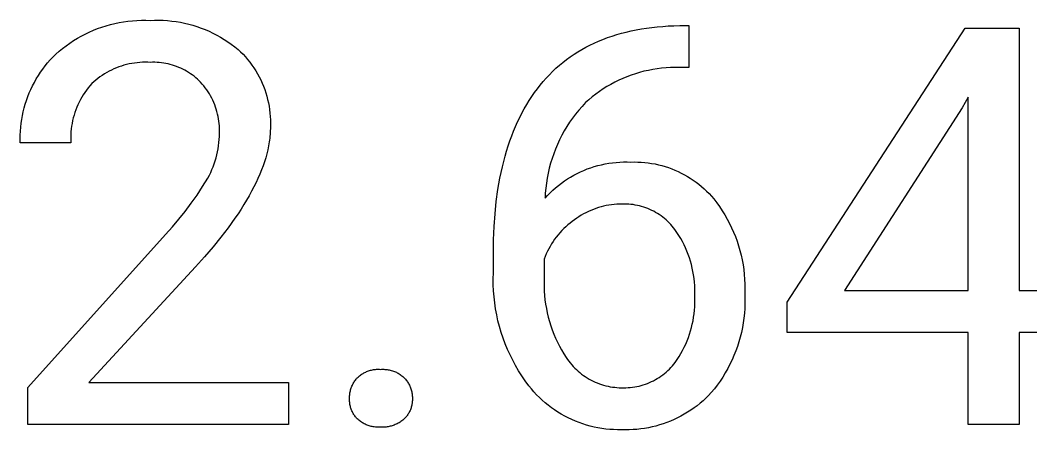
# Model space of a CAD drawing. Header units: millimetres. Extents: x 3269 to 7089, y 1744 to 4413.
# Drawn here: x 6239.8 to 6325, y 1911.6 to 1946.2 of the extents above; entities that cross this region are included whole.
import ezdxf

# ---------------------------------------------------------------- set-up
doc = ezdxf.new("R2010")
doc.units = ezdxf.units.MM
doc.header["$MEASUREMENT"] = 0
doc.layers.add('Domyślny', color=7, linetype='Continuous', true_color=0x000000)

msp = doc.modelspace()

# ---------------------------------------------------------------- linework, layer by layer
at = {"layer": 'Domyślny'}
for p, q in [((6246.288, 1945.446), (6246.644, 1945.574)), ((6246.644, 1945.574), (6247.004, 1945.689)), ((6247.004, 1945.689), (6247.368, 1945.792)), ((6247.368, 1945.792), (6247.735, 1945.882)), ((6247.735, 1945.882), (6248.106, 1945.96)), ((6248.106, 1945.96), (6248.478, 1946.025)), ((6248.478, 1946.025), (6248.853, 1946.077)), ((6248.853, 1946.077), (6249.229, 1946.116)), ((6249.229, 1946.116), (6249.607, 1946.143)), ((6249.607, 1946.143), (6249.985, 1946.156)), ((6249.985, 1946.156), (6250.363, 1946.157)), ((6250.363, 1946.157), (6250.741, 1946.145)), ((6250.741, 1946.145), (6251.104, 1946.158)), ((6251.104, 1946.158), (6251.467, 1946.16)), ((6251.467, 1946.16), (6251.829, 1946.149)), ((6251.829, 1946.149), (6252.191, 1946.125)), ((6252.191, 1946.125), (6252.552, 1946.09)), ((6252.552, 1946.09), (6252.912, 1946.042)), ((6252.912, 1946.042), (6253.27, 1945.981)), ((6253.27, 1945.981), (6253.625, 1945.909)), ((6253.625, 1945.909), (6253.978, 1945.824)), ((6253.978, 1945.824), (6254.328, 1945.728)), ((6254.328, 1945.728), (6254.674, 1945.619)), ((6254.674, 1945.619), (6255.017, 1945.499)), ((6255.017, 1945.499), (6255.355, 1945.367)), ((6292.146, 1945.422), (6292.585, 1945.49)), ((6292.585, 1945.49), (6293.032, 1945.549)), ((6293.032, 1945.549), (6293.486, 1945.598)), ((6293.486, 1945.598), (6293.948, 1945.638)), ((6293.948, 1945.638), (6294.417, 1945.669)), ((6294.417, 1945.669), (6294.894, 1945.69)), ((6294.894, 1945.69), (6295.378, 1945.702)), ((6295.378, 1945.702), (6296.14, 1945.702)), ((6296.14, 1945.702), (6296.14, 1942.157)), ((6304.43, 1922.339), (6319.453, 1945.48)), ((6319.453, 1945.48), (6323.991, 1945.48)), ((6323.991, 1945.48), (6323.991, 1923.326)), ((6244.261, 1944.433), (6244.584, 1944.63)), ((6244.584, 1944.63), (6244.913, 1944.817)), ((6244.913, 1944.817), (6245.248, 1944.992)), ((6245.248, 1944.992), (6245.589, 1945.155)), ((6245.589, 1945.155), (6245.936, 1945.306)), ((6245.936, 1945.306), (6246.288, 1945.446)), ((6255.355, 1945.367), (6255.688, 1945.224)), ((6255.688, 1945.224), (6256.016, 1945.069)), ((6256.016, 1945.069), (6256.339, 1944.903)), ((6256.339, 1944.903), (6256.656, 1944.727)), ((6256.656, 1944.727), (6256.967, 1944.539)), ((6288.904, 1944.541), (6289.283, 1944.684)), ((6289.283, 1944.684), (6289.67, 1944.818)), ((6289.67, 1944.818), (6290.064, 1944.942)), ((6290.064, 1944.942), (6290.465, 1945.057)), ((6290.465, 1945.057), (6290.874, 1945.162)), ((6290.874, 1945.162), (6291.29, 1945.258)), ((6291.29, 1945.258), (6291.714, 1945.345)), ((6291.714, 1945.345), (6292.146, 1945.422)), ((6243.043, 1943.537), (6243.336, 1943.776)), ((6243.336, 1943.776), (6243.637, 1944.006)), ((6243.637, 1944.006), (6243.945, 1944.225)), ((6243.945, 1944.225), (6244.261, 1944.433)), ((6256.967, 1944.539), (6257.271, 1944.341)), ((6257.271, 1944.341), (6257.568, 1944.133)), ((6257.568, 1944.133), (6257.858, 1943.915)), ((6257.858, 1943.915), (6258.14, 1943.687)), ((6287.123, 1943.686), (6287.465, 1943.876)), ((6287.465, 1943.876), (6287.813, 1944.056)), ((6287.813, 1944.056), (6288.169, 1944.227)), ((6288.169, 1944.227), (6288.533, 1944.389)), ((6288.533, 1944.389), (6288.904, 1944.541)), ((6242.299, 1942.808), (6242.525, 1943.051)), ((6242.525, 1943.051), (6242.759, 1943.287)), ((6242.759, 1943.287), (6243.043, 1943.537)), ((6258.14, 1943.687), (6258.353, 1943.486)), ((6258.353, 1943.486), (6258.558, 1943.278)), ((6258.558, 1943.278), (6258.755, 1943.062)), ((6258.755, 1943.062), (6258.946, 1942.84)), ((6285.834, 1942.833), (6286.145, 1943.061)), ((6286.145, 1943.061), (6286.464, 1943.278)), ((6286.464, 1943.278), (6286.79, 1943.487)), ((6286.79, 1943.487), (6287.123, 1943.686)), ((6241.672, 1942.034), (6241.872, 1942.299)), ((6241.872, 1942.299), (6242.081, 1942.557)), ((6242.081, 1942.557), (6242.299, 1942.808)), ((6247.666, 1942.045), (6247.461, 1941.95)), ((6247.873, 1942.133), (6247.666, 1942.045)), ((6248.084, 1942.214), (6247.873, 1942.133)), ((6248.297, 1942.287), (6248.084, 1942.214)), ((6248.512, 1942.353), (6248.297, 1942.287)), ((6248.73, 1942.412), (6248.512, 1942.353)), ((6248.949, 1942.463), (6248.73, 1942.412)), ((6249.17, 1942.507), (6248.949, 1942.463)), ((6249.393, 1942.543), (6249.17, 1942.507)), ((6249.616, 1942.572), (6249.393, 1942.543)), ((6249.84, 1942.593), (6249.616, 1942.572)), ((6250.065, 1942.606), (6249.84, 1942.593)), ((6250.291, 1942.612), (6250.065, 1942.606)), ((6250.516, 1942.61), (6250.291, 1942.612)), ((6250.741, 1942.6), (6250.516, 1942.61)), ((6250.929, 1942.605), (6250.741, 1942.6)), ((6251.117, 1942.604), (6250.929, 1942.605)), ((6251.305, 1942.597), (6251.117, 1942.604)), ((6251.492, 1942.583), (6251.305, 1942.597)), ((6251.679, 1942.563), (6251.492, 1942.583)), ((6251.865, 1942.537), (6251.679, 1942.563)), ((6252.051, 1942.504), (6251.865, 1942.537)), ((6252.234, 1942.465), (6252.051, 1942.504)), ((6252.417, 1942.42), (6252.234, 1942.465)), ((6252.598, 1942.369), (6252.417, 1942.42)), ((6252.777, 1942.312), (6252.598, 1942.369)), ((6252.954, 1942.248), (6252.777, 1942.312)), ((6253.129, 1942.179), (6252.954, 1942.248)), ((6253.301, 1942.104), (6253.129, 1942.179)), ((6253.471, 1942.023), (6253.301, 1942.104)), ((6258.946, 1942.84), (6259.128, 1942.611)), ((6259.128, 1942.611), (6259.302, 1942.376)), ((6259.302, 1942.376), (6259.468, 1942.136)), ((6259.468, 1942.136), (6259.626, 1941.889)), ((6284.665, 1941.831), (6284.946, 1942.096)), ((6284.946, 1942.096), (6285.235, 1942.351)), ((6285.235, 1942.351), (6285.531, 1942.597)), ((6285.531, 1942.597), (6285.834, 1942.833)), ((6293.476, 1942.054), (6293.103, 1941.996)), ((6293.85, 1942.1), (6293.476, 1942.054)), ((6294.226, 1942.133), (6293.85, 1942.1)), ((6294.603, 1942.154), (6294.226, 1942.133)), ((6294.98, 1942.162), (6294.603, 1942.154)), ((6295.357, 1942.157), (6294.98, 1942.162)), ((6296.14, 1942.157), (6295.357, 1942.157)), ((6240.962, 1940.912), (6241.125, 1941.202)), ((6241.125, 1941.202), (6241.298, 1941.485)), ((6241.298, 1941.485), (6241.48, 1941.763)), ((6241.48, 1941.763), (6241.672, 1942.034)), ((6246.313, 1941.241), (6246.137, 1941.1)), ((6246.494, 1941.375), (6246.313, 1941.241)), ((6246.68, 1941.503), (6246.494, 1941.375)), ((6246.869, 1941.625), (6246.68, 1941.503)), ((6247.063, 1941.74), (6246.869, 1941.625)), ((6247.26, 1941.849), (6247.063, 1941.74)), ((6247.461, 1941.95), (6247.26, 1941.849)), ((6253.638, 1941.937), (6253.471, 1942.023)), ((6253.801, 1941.844), (6253.638, 1941.937)), ((6253.962, 1941.747), (6253.801, 1941.844)), ((6254.119, 1941.644), (6253.962, 1941.747)), ((6254.273, 1941.535), (6254.119, 1941.644)), ((6254.423, 1941.422), (6254.273, 1941.535)), ((6254.569, 1941.303), (6254.423, 1941.422)), ((6254.711, 1941.18), (6254.569, 1941.303)), ((6259.626, 1941.889), (6259.774, 1941.637)), ((6259.774, 1941.637), (6259.914, 1941.381)), ((6259.914, 1941.381), (6260.045, 1941.119)), ((6283.868, 1940.981), (6284.126, 1941.274)), ((6284.126, 1941.274), (6284.392, 1941.557)), ((6284.392, 1941.557), (6284.665, 1941.831)), ((6290.579, 1941.243), (6290.235, 1941.087)), ((6290.928, 1941.386), (6290.579, 1941.243)), ((6291.281, 1941.518), (6290.928, 1941.386)), ((6291.639, 1941.638), (6291.281, 1941.518)), ((6292, 1941.746), (6291.639, 1941.638)), ((6292.365, 1941.842), (6292, 1941.746)), ((6292.733, 1941.925), (6292.365, 1941.842)), ((6293.103, 1941.996), (6292.733, 1941.925)), ((6240.666, 1940.318), (6240.809, 1940.618)), ((6240.809, 1940.618), (6240.962, 1940.912)), ((6245.494, 1940.44), (6245.35, 1940.252)), ((6245.644, 1940.624), (6245.494, 1940.44)), ((6245.8, 1940.802), (6245.644, 1940.624)), ((6245.966, 1940.954), (6245.8, 1940.802)), ((6246.137, 1941.1), (6245.966, 1940.954)), ((6254.848, 1941.052), (6254.711, 1941.18)), ((6254.982, 1940.919), (6254.848, 1941.052)), ((6255.118, 1940.767), (6254.982, 1940.919)), ((6255.249, 1940.609), (6255.118, 1940.767)), ((6255.374, 1940.448), (6255.249, 1940.609)), ((6255.494, 1940.282), (6255.374, 1940.448)), ((6260.045, 1941.119), (6260.167, 1940.853)), ((6260.167, 1940.853), (6260.279, 1940.583)), ((6260.279, 1940.583), (6260.382, 1940.309)), ((6283.139, 1940.048), (6283.374, 1940.368)), ((6283.374, 1940.368), (6283.617, 1940.679)), ((6283.617, 1940.679), (6283.868, 1940.981)), ((6288.918, 1940.353), (6288.605, 1940.142)), ((6289.238, 1940.553), (6288.918, 1940.353)), ((6289.564, 1940.742), (6289.238, 1940.553)), ((6289.897, 1940.92), (6289.564, 1940.742)), ((6290.235, 1941.087), (6289.897, 1940.92)), ((6240.297, 1939.393), (6240.409, 1939.705)), ((6240.409, 1939.705), (6240.532, 1940.014)), ((6240.532, 1940.014), (6240.666, 1940.318)), ((6244.96, 1939.658), (6244.844, 1939.452)), ((6245.083, 1939.86), (6244.96, 1939.658)), ((6245.213, 1940.058), (6245.083, 1939.86)), ((6245.35, 1940.252), (6245.213, 1940.058)), ((6255.608, 1940.112), (6255.494, 1940.282)), ((6255.717, 1939.938), (6255.608, 1940.112)), ((6255.819, 1939.761), (6255.717, 1939.938)), ((6255.915, 1939.58), (6255.819, 1939.761)), ((6256.005, 1939.397), (6255.915, 1939.58)), ((6260.382, 1940.309), (6260.475, 1940.032)), ((6260.475, 1940.032), (6260.558, 1939.752)), ((6260.558, 1939.752), (6260.632, 1939.469)), ((6282.691, 1939.383), (6282.911, 1939.72)), ((6282.911, 1939.72), (6283.139, 1940.048)), ((6288.002, 1939.689), (6287.712, 1939.448)), ((6288.3, 1939.921), (6288.002, 1939.689)), ((6288.605, 1940.142), (6288.3, 1939.921)), ((6319.706, 1939.668), (6319.197, 1938.754)), ((6319.706, 1923.326), (6319.706, 1939.668)), ((6240.023, 1938.435), (6240.104, 1938.758)), ((6240.104, 1938.758), (6240.195, 1939.077)), ((6240.195, 1939.077), (6240.297, 1939.393)), ((6244.54, 1938.81), (6244.453, 1938.589)), ((6244.634, 1939.027), (6244.54, 1938.81)), ((6244.735, 1939.241), (6244.634, 1939.027)), ((6244.844, 1939.452), (6244.735, 1939.241)), ((6256.089, 1939.21), (6256.005, 1939.397)), ((6256.166, 1939.02), (6256.089, 1939.21)), ((6256.237, 1938.828), (6256.166, 1939.02)), ((6256.302, 1938.634), (6256.237, 1938.828)), ((6256.359, 1938.438), (6256.302, 1938.634)), ((6260.632, 1939.469), (6260.696, 1939.184)), ((6260.696, 1939.184), (6260.749, 1938.896)), ((6260.749, 1938.896), (6260.793, 1938.607)), ((6282.078, 1938.322), (6282.274, 1938.684)), ((6282.274, 1938.684), (6282.479, 1939.038)), ((6282.479, 1939.038), (6282.691, 1939.383)), ((6287.141, 1938.884), (6286.863, 1938.562)), ((6287.43, 1939.197), (6287.141, 1938.884)), ((6287.712, 1939.448), (6287.43, 1939.197)), ((6319.197, 1938.754), (6309.269, 1923.326)), ((6239.847, 1937.455), (6239.895, 1937.784)), ((6239.895, 1937.784), (6239.954, 1938.111)), ((6239.954, 1938.111), (6240.023, 1938.435)), ((6244.241, 1937.911), (6244.185, 1937.681)), ((6244.304, 1938.14), (6244.241, 1937.911)), ((6244.375, 1938.366), (6244.304, 1938.14)), ((6244.453, 1938.589), (6244.375, 1938.366)), ((6256.41, 1938.239), (6256.359, 1938.438)), ((6256.454, 1938.04), (6256.41, 1938.239)), ((6256.492, 1937.838), (6256.454, 1938.04)), ((6256.522, 1937.636), (6256.492, 1937.838)), ((6260.793, 1938.607), (6260.827, 1938.316)), ((6260.827, 1938.316), (6260.85, 1938.025)), ((6260.85, 1938.025), (6260.863, 1937.733)), ((6281.707, 1937.571), (6281.889, 1937.951)), ((6281.889, 1937.951), (6282.078, 1938.322)), ((6286.341, 1937.889), (6286.098, 1937.539)), ((6286.596, 1938.23), (6286.341, 1937.889)), ((6286.863, 1938.562), (6286.596, 1938.23)), ((6239.785, 1936.794), (6239.81, 1937.125)), ((6239.81, 1937.125), (6239.847, 1937.455)), ((6244.068, 1936.981), (6244.045, 1936.745)), ((6244.099, 1937.215), (6244.068, 1936.981)), ((6244.138, 1937.449), (6244.099, 1937.215)), ((6244.185, 1937.681), (6244.138, 1937.449)), ((6256.546, 1937.433), (6256.522, 1937.636)), ((6256.562, 1937.229), (6256.546, 1937.433)), ((6256.572, 1937.024), (6256.562, 1937.229)), ((6256.575, 1936.82), (6256.572, 1937.024)), ((6260.858, 1936.993), (6260.853, 1936.836)), ((6260.859, 1937.148), (6260.858, 1936.993)), ((6260.866, 1937.44), (6260.859, 1937.148)), ((6260.863, 1937.733), (6260.866, 1937.44)), ((6281.368, 1936.787), (6281.534, 1937.183)), ((6281.534, 1937.183), (6281.707, 1937.571)), ((6285.867, 1937.181), (6285.648, 1936.816)), ((6286.098, 1937.539), (6285.867, 1937.181)), ((6239.767, 1936.13), (6239.77, 1936.462)), ((6239.775, 1935.798), (6239.767, 1936.13)), ((6239.77, 1936.462), (6239.785, 1936.794)), ((6244.031, 1936.508), (6244.024, 1936.272)), ((6244.024, 1936.272), (6244.026, 1936.035)), ((6244.045, 1936.745), (6244.031, 1936.508)), ((6256.528, 1935.826), (6256.551, 1936.089)), ((6256.551, 1936.089), (6256.565, 1936.352)), ((6256.565, 1936.352), (6256.57, 1936.615)), ((6256.57, 1936.615), (6256.575, 1936.82)), ((6260.804, 1936.201), (6260.784, 1936.04)), ((6260.821, 1936.361), (6260.804, 1936.201)), ((6260.835, 1936.521), (6260.821, 1936.361)), ((6260.845, 1936.679), (6260.835, 1936.521)), ((6260.853, 1936.836), (6260.845, 1936.679)), ((6281.059, 1935.968), (6281.209, 1936.382)), ((6281.209, 1936.382), (6281.368, 1936.787)), ((6285.443, 1936.443), (6285.25, 1936.063)), ((6285.648, 1936.816), (6285.443, 1936.443)), ((6244.036, 1935.798), (6239.775, 1935.798)), ((6244.026, 1936.035), (6244.036, 1935.798)), ((6256.408, 1935.046), (6256.456, 1935.305)), ((6256.456, 1935.305), (6256.497, 1935.565)), ((6256.497, 1935.565), (6256.528, 1935.826)), ((6260.705, 1935.552), (6260.637, 1935.221)), ((6260.761, 1935.878), (6260.705, 1935.552)), ((6260.784, 1936.04), (6260.761, 1935.878)), ((6280.781, 1935.115), (6280.916, 1935.546)), ((6280.916, 1935.546), (6281.059, 1935.968)), ((6284.904, 1935.284), (6284.752, 1934.886)), ((6285.07, 1935.676), (6284.904, 1935.284)), ((6285.25, 1936.063), (6285.07, 1935.676)), ((6256.21, 1934.281), (6256.284, 1934.534)), ((6256.284, 1934.534), (6256.35, 1934.789)), ((6256.35, 1934.789), (6256.408, 1935.046)), ((6260.465, 1934.549), (6260.36, 1934.208)), ((6260.557, 1934.887), (6260.465, 1934.549)), ((6260.637, 1935.221), (6260.557, 1934.887)), ((6280.534, 1934.228), (6280.654, 1934.676)), ((6280.654, 1934.676), (6280.781, 1935.115)), ((6284.614, 1934.484), (6284.489, 1934.076)), ((6284.752, 1934.886), (6284.614, 1934.484)), ((6255.83, 1933.3), (6255.937, 1933.54)), ((6255.937, 1933.54), (6256.036, 1933.784)), ((6256.036, 1933.784), (6256.127, 1934.031)), ((6256.127, 1934.031), (6256.21, 1934.281)), ((6260.243, 1933.863), (6260.113, 1933.514)), ((6260.36, 1934.208), (6260.243, 1933.863)), ((6280.318, 1933.306), (6280.422, 1933.771)), ((6280.422, 1933.771), (6280.534, 1934.228)), ((6284.379, 1933.665), (6284.283, 1933.25)), ((6284.489, 1934.076), (6284.379, 1933.665)), ((6287.293, 1933.481), (6287.583, 1933.597)), ((6287.583, 1933.597), (6287.876, 1933.703)), ((6287.876, 1933.703), (6288.173, 1933.799)), ((6288.173, 1933.799), (6288.473, 1933.884)), ((6288.473, 1933.884), (6288.776, 1933.96)), ((6288.776, 1933.96), (6289.081, 1934.025)), ((6289.081, 1934.025), (6289.389, 1934.079)), ((6289.389, 1934.079), (6289.698, 1934.123)), ((6289.698, 1934.123), (6290.008, 1934.156)), ((6290.008, 1934.156), (6290.319, 1934.178)), ((6290.319, 1934.178), (6290.631, 1934.19)), ((6290.631, 1934.19), (6290.943, 1934.191)), ((6290.943, 1934.191), (6291.255, 1934.181)), ((6291.255, 1934.181), (6291.549, 1934.188)), ((6291.549, 1934.188), (6291.842, 1934.184)), ((6291.842, 1934.184), (6292.135, 1934.171)), ((6292.135, 1934.171), (6292.427, 1934.147)), ((6292.427, 1934.147), (6292.719, 1934.114)), ((6292.719, 1934.114), (6293.009, 1934.071)), ((6293.009, 1934.071), (6293.298, 1934.018)), ((6293.298, 1934.018), (6293.584, 1933.955)), ((6293.584, 1933.955), (6293.869, 1933.883)), ((6293.869, 1933.883), (6294.15, 1933.801)), ((6294.15, 1933.801), (6294.429, 1933.71)), ((6294.429, 1933.71), (6294.705, 1933.609)), ((6294.705, 1933.609), (6294.977, 1933.499)), ((6255.148, 1932.105), (6255.592, 1932.83)), ((6255.592, 1932.83), (6255.715, 1933.063)), ((6255.715, 1933.063), (6255.83, 1933.3)), ((6259.817, 1932.805), (6259.651, 1932.445)), ((6259.971, 1933.161), (6259.817, 1932.805)), ((6260.113, 1933.514), (6259.971, 1933.161)), ((6280.133, 1932.351), (6280.222, 1932.833)), ((6280.222, 1932.833), (6280.318, 1933.306)), ((6284.201, 1932.832), (6284.134, 1932.411)), ((6284.283, 1933.25), (6284.201, 1932.832)), ((6285.653, 1932.583), (6285.913, 1932.756)), ((6285.913, 1932.756), (6286.179, 1932.919)), ((6286.179, 1932.919), (6286.45, 1933.074)), ((6286.45, 1933.074), (6286.726, 1933.219)), ((6286.726, 1933.219), (6287.007, 1933.355)), ((6287.007, 1933.355), (6287.293, 1933.481)), ((6294.977, 1933.499), (6295.245, 1933.38)), ((6295.245, 1933.38), (6295.509, 1933.252)), ((6295.509, 1933.252), (6295.768, 1933.115)), ((6295.768, 1933.115), (6296.023, 1932.97)), ((6296.023, 1932.97), (6296.273, 1932.815)), ((6296.273, 1932.815), (6296.517, 1932.653)), ((6254.682, 1931.395), (6255.148, 1932.105)), ((6259.472, 1932.082), (6259.281, 1931.714)), ((6259.651, 1932.445), (6259.472, 1932.082)), ((6279.913, 1930.853), (6280.052, 1931.86)), ((6280.052, 1931.86), (6280.133, 1932.351)), ((6284.082, 1931.988), (6284.044, 1931.564)), ((6284.134, 1932.411), (6284.082, 1931.988)), ((6284.677, 1931.805), (6284.911, 1932.012)), ((6284.911, 1932.012), (6285.152, 1932.211)), ((6285.152, 1932.211), (6285.399, 1932.401)), ((6285.399, 1932.401), (6285.653, 1932.583)), ((6296.517, 1932.653), (6296.755, 1932.482)), ((6296.755, 1932.482), (6296.988, 1932.304)), ((6296.988, 1932.304), (6297.215, 1932.117)), ((6297.215, 1932.117), (6297.435, 1931.923)), ((6297.435, 1931.923), (6297.648, 1931.722)), ((6254.193, 1930.7), (6254.682, 1931.395)), ((6258.861, 1930.968), (6258.633, 1930.59)), ((6259.077, 1931.343), (6258.861, 1930.968)), ((6259.281, 1931.714), (6259.077, 1931.343)), ((6284.044, 1931.564), (6284.021, 1931.139)), ((6284.021, 1931.139), (6284.232, 1931.368)), ((6284.232, 1931.368), (6284.451, 1931.591)), ((6284.451, 1931.591), (6284.677, 1931.805)), ((6297.648, 1931.722), (6297.855, 1931.514)), ((6297.855, 1931.514), (6298.054, 1931.298)), ((6298.054, 1931.298), (6298.246, 1931.076)), ((6298.246, 1931.076), (6298.496, 1930.751)), ((6253.684, 1930.02), (6254.193, 1930.7)), ((6258.393, 1930.208), (6258.14, 1929.822)), ((6258.633, 1930.59), (6258.393, 1930.208)), ((6279.805, 1929.812), (6279.913, 1930.853)), ((6288.096, 1930.185), (6287.885, 1930.1)), ((6288.309, 1930.263), (6288.096, 1930.185)), ((6288.525, 1930.334), (6288.309, 1930.263)), ((6288.743, 1930.397), (6288.525, 1930.334)), ((6288.963, 1930.454), (6288.743, 1930.397)), ((6289.185, 1930.502), (6288.963, 1930.454)), ((6289.408, 1930.544), (6289.185, 1930.502)), ((6289.633, 1930.577), (6289.408, 1930.544)), ((6289.858, 1930.604), (6289.633, 1930.577)), ((6290.085, 1930.622), (6289.858, 1930.604)), ((6290.312, 1930.633), (6290.085, 1930.622)), ((6290.539, 1930.637), (6290.312, 1930.633)), ((6290.722, 1930.639), (6290.539, 1930.637)), ((6290.905, 1930.635), (6290.722, 1930.639)), ((6291.087, 1930.624), (6290.905, 1930.635)), ((6291.269, 1930.608), (6291.087, 1930.624)), ((6291.451, 1930.585), (6291.269, 1930.608)), ((6291.632, 1930.556), (6291.451, 1930.585)), ((6291.811, 1930.521), (6291.632, 1930.556)), ((6291.989, 1930.479), (6291.811, 1930.521)), ((6292.166, 1930.432), (6291.989, 1930.479)), ((6292.341, 1930.378), (6292.166, 1930.432)), ((6292.514, 1930.319), (6292.341, 1930.378)), ((6292.685, 1930.253), (6292.514, 1930.319)), ((6292.853, 1930.182), (6292.685, 1930.253)), ((6293.019, 1930.105), (6292.853, 1930.182)), ((6298.496, 1930.751), (6298.736, 1930.418)), ((6298.736, 1930.418), (6298.963, 1930.076)), ((6252.603, 1928.709), (6253.153, 1929.356)), ((6253.153, 1929.356), (6253.684, 1930.02)), ((6257.875, 1929.432), (6257.308, 1928.642)), ((6258.14, 1929.822), (6257.875, 1929.432)), ((6279.728, 1928.736), (6279.805, 1929.812)), ((6286.508, 1929.313), (6286.316, 1929.175)), ((6286.693, 1929.445), (6286.508, 1929.313)), ((6286.882, 1929.57), (6286.693, 1929.445)), ((6287.075, 1929.69), (6286.882, 1929.57)), ((6287.272, 1929.802), (6287.075, 1929.69)), ((6287.473, 1929.908), (6287.272, 1929.802)), ((6287.678, 1930.007), (6287.473, 1929.908)), ((6287.885, 1930.1), (6287.678, 1930.007)), ((6293.183, 1930.023), (6293.019, 1930.105)), ((6293.343, 1929.935), (6293.183, 1930.023)), ((6293.5, 1929.841), (6293.343, 1929.935)), ((6293.654, 1929.742), (6293.5, 1929.841)), ((6293.805, 1929.638), (6293.654, 1929.742)), ((6293.951, 1929.529), (6293.805, 1929.638)), ((6294.094, 1929.415), (6293.951, 1929.529)), ((6294.233, 1929.296), (6294.094, 1929.415)), ((6294.368, 1929.172), (6294.233, 1929.296)), ((6298.963, 1930.076), (6299.179, 1929.727)), ((6299.179, 1929.727), (6299.383, 1929.371)), ((6299.383, 1929.371), (6299.575, 1929.008)), ((6252.032, 1928.079), (6252.603, 1928.709)), ((6257.308, 1928.642), (6256.691, 1927.837)), ((6279.681, 1927.627), (6279.728, 1928.736)), ((6285.598, 1928.56), (6285.432, 1928.391)), ((6285.769, 1928.723), (6285.598, 1928.56)), ((6285.946, 1928.88), (6285.769, 1928.723)), ((6286.128, 1929.031), (6285.946, 1928.88)), ((6286.316, 1929.175), (6286.128, 1929.031)), ((6294.499, 1929.044), (6294.368, 1929.172)), ((6294.625, 1928.912), (6294.499, 1929.044)), ((6294.746, 1928.775), (6294.625, 1928.912)), ((6294.863, 1928.634), (6294.746, 1928.775)), ((6294.975, 1928.489), (6294.863, 1928.634)), ((6295.145, 1928.243), (6294.975, 1928.489)), ((6299.575, 1929.008), (6299.754, 1928.639)), ((6299.754, 1928.639), (6299.921, 1928.264)), ((6240.419, 1915.157), (6252.032, 1928.079)), ((6256.691, 1927.837), (6256.025, 1927.018)), ((6279.666, 1926.483), (6279.681, 1927.627)), ((6284.83, 1927.663), (6284.696, 1927.469)), ((6284.971, 1927.853), (6284.83, 1927.663)), ((6285.119, 1928.038), (6284.971, 1927.853)), ((6285.272, 1928.217), (6285.119, 1928.038)), ((6285.432, 1928.391), (6285.272, 1928.217)), ((6295.308, 1927.992), (6295.145, 1928.243)), ((6295.462, 1927.735), (6295.308, 1927.992)), ((6295.607, 1927.474), (6295.462, 1927.735)), ((6299.921, 1928.264), (6300.074, 1927.883)), ((6300.074, 1927.883), (6300.215, 1927.498)), ((6256.025, 1927.018), (6255.31, 1926.183)), ((6284.333, 1926.859), (6284.227, 1926.648)), ((6284.447, 1927.066), (6284.333, 1926.859)), ((6284.568, 1927.27), (6284.447, 1927.066)), ((6284.696, 1927.469), (6284.568, 1927.27)), ((6295.743, 1927.207), (6295.607, 1927.474)), ((6295.87, 1926.937), (6295.743, 1927.207)), ((6295.989, 1926.662), (6295.87, 1926.937)), ((6300.215, 1927.498), (6300.342, 1927.107)), ((6300.342, 1927.107), (6300.456, 1926.713)), ((6300.456, 1926.713), (6300.556, 1926.315)), ((6255.31, 1926.183), (6254.545, 1925.334)), ((6279.666, 1924.842), (6279.666, 1926.483)), ((6284.036, 1926.216), (6283.951, 1925.995)), ((6283.951, 1925.995), (6283.951, 1924.416)), ((6284.128, 1926.434), (6284.036, 1926.216)), ((6284.227, 1926.648), (6284.128, 1926.434)), ((6296.097, 1926.383), (6295.989, 1926.662)), ((6296.197, 1926.101), (6296.097, 1926.383)), ((6296.287, 1925.815), (6296.197, 1926.101)), ((6300.556, 1926.315), (6300.643, 1925.914)), ((6300.643, 1925.914), (6300.716, 1925.51)), ((6254.545, 1925.334), (6245.559, 1915.572)), ((6296.367, 1925.527), (6296.287, 1925.815)), ((6296.438, 1925.236), (6296.367, 1925.527)), ((6296.498, 1924.943), (6296.438, 1925.236)), ((6300.716, 1925.51), (6300.775, 1925.104)), ((6300.775, 1925.104), (6300.82, 1924.696)), ((6279.653, 1924.332), (6279.666, 1924.842)), ((6279.657, 1923.821), (6279.653, 1924.332)), ((6283.951, 1924.416), (6283.94, 1924.043)), ((6296.549, 1924.648), (6296.498, 1924.943)), ((6296.59, 1924.352), (6296.549, 1924.648)), ((6296.621, 1924.054), (6296.59, 1924.352)), ((6300.82, 1924.696), (6300.851, 1924.287)), ((6300.851, 1924.287), (6300.869, 1923.877)), ((6279.68, 1923.311), (6279.657, 1923.821)), ((6279.72, 1922.802), (6279.68, 1923.311)), ((6283.94, 1924.043), (6283.94, 1923.668)), ((6283.94, 1923.668), (6283.954, 1923.295)), ((6283.954, 1923.295), (6283.979, 1922.921)), ((6296.642, 1923.756), (6296.621, 1924.054)), ((6296.653, 1923.457), (6296.642, 1923.756)), ((6296.654, 1923.158), (6296.653, 1923.457)), ((6300.872, 1923.466), (6300.861, 1923.056)), ((6300.869, 1923.877), (6300.872, 1923.466)), ((6309.269, 1923.326), (6319.706, 1923.326)), ((6323.991, 1923.326), (6328.647, 1923.326)), ((6279.777, 1922.295), (6279.72, 1922.802)), ((6283.979, 1922.921), (6284.018, 1922.549)), ((6284.018, 1922.549), (6284.068, 1922.179)), ((6296.645, 1922.859), (6296.654, 1923.158)), ((6296.654, 1922.562), (6296.645, 1922.859)), ((6296.653, 1922.265), (6296.654, 1922.562)), ((6300.861, 1923.056), (6300.875, 1922.646)), ((6300.875, 1922.646), (6300.874, 1922.236)), ((6279.852, 1921.79), (6279.777, 1922.295)), ((6279.945, 1921.288), (6279.852, 1921.79)), ((6284.068, 1922.179), (6284.132, 1921.81)), ((6284.132, 1921.81), (6284.207, 1921.444)), ((6296.591, 1921.376), (6296.622, 1921.672)), ((6296.622, 1921.672), (6296.642, 1921.968)), ((6296.642, 1921.968), (6296.653, 1922.265)), ((6300.86, 1921.827), (6300.831, 1921.418)), ((6300.874, 1922.236), (6300.86, 1921.827)), ((6304.43, 1919.781), (6304.43, 1922.339)), ((6280.055, 1920.789), (6279.945, 1921.288)), ((6280.182, 1920.294), (6280.055, 1920.789)), ((6284.207, 1921.444), (6284.295, 1921.08)), ((6284.295, 1921.08), (6284.395, 1920.719)), ((6296.441, 1920.498), (6296.501, 1920.789)), ((6296.501, 1920.789), (6296.551, 1921.082)), ((6296.551, 1921.082), (6296.591, 1921.376)), ((6300.789, 1921.01), (6300.732, 1920.604)), ((6300.831, 1921.418), (6300.789, 1921.01)), ((6280.326, 1919.805), (6280.182, 1920.294)), ((6284.395, 1920.719), (6284.507, 1920.362)), ((6284.507, 1920.362), (6284.63, 1920.009)), ((6284.63, 1920.009), (6284.766, 1919.661)), ((6296.203, 1919.64), (6296.292, 1919.923)), ((6296.292, 1919.923), (6296.371, 1920.209)), ((6296.371, 1920.209), (6296.441, 1920.498)), ((6300.662, 1920.201), (6300.578, 1919.799)), ((6300.732, 1920.604), (6300.662, 1920.201)), ((6280.488, 1919.32), (6280.326, 1919.805)), ((6280.666, 1918.842), (6280.488, 1919.32)), ((6284.766, 1919.661), (6284.913, 1919.317)), ((6284.913, 1919.317), (6285.072, 1918.978)), ((6295.881, 1918.809), (6295.998, 1919.082)), ((6295.998, 1919.082), (6296.105, 1919.359)), ((6296.105, 1919.359), (6296.203, 1919.64)), ((6300.48, 1919.401), (6300.369, 1919.007)), ((6300.578, 1919.799), (6300.48, 1919.401)), ((6319.706, 1919.781), (6304.43, 1919.781)), ((6319.706, 1912.027), (6319.706, 1919.781)), ((6328.647, 1919.781), (6323.991, 1919.781)), ((6323.991, 1919.781), (6323.991, 1912.027)), ((6280.86, 1918.369), (6280.666, 1918.842)), ((6281.071, 1917.904), (6280.86, 1918.369)), ((6285.072, 1918.978), (6285.242, 1918.645)), ((6285.242, 1918.645), (6285.423, 1918.318)), ((6285.423, 1918.318), (6285.615, 1917.996)), ((6295.478, 1918.015), (6295.621, 1918.275)), ((6295.621, 1918.275), (6295.756, 1918.54)), ((6295.756, 1918.54), (6295.881, 1918.809)), ((6300.106, 1918.23), (6299.955, 1917.849)), ((6300.244, 1918.616), (6300.106, 1918.23)), ((6300.369, 1919.007), (6300.244, 1918.616)), ((6281.297, 1917.447), (6281.071, 1917.904)), ((6281.54, 1916.997), (6281.297, 1917.447)), ((6285.615, 1917.996), (6285.817, 1917.682)), ((6285.817, 1917.682), (6285.923, 1917.524)), ((6285.923, 1917.524), (6286.035, 1917.369)), ((6286.035, 1917.369), (6286.152, 1917.218)), ((6294.997, 1917.265), (6295.166, 1917.509)), ((6295.166, 1917.509), (6295.326, 1917.759)), ((6295.326, 1917.759), (6295.478, 1918.015)), ((6299.791, 1917.474), (6299.615, 1917.104)), ((6299.955, 1917.849), (6299.791, 1917.474)), ((6268.902, 1916.454), (6268.981, 1916.489)), ((6268.981, 1916.489), (6269.061, 1916.521)), ((6269.061, 1916.521), (6269.142, 1916.55)), ((6269.142, 1916.55), (6269.224, 1916.577)), ((6269.224, 1916.577), (6269.307, 1916.601)), ((6269.307, 1916.601), (6269.391, 1916.621)), ((6269.391, 1916.621), (6269.475, 1916.639)), ((6269.475, 1916.639), (6269.56, 1916.655)), ((6269.56, 1916.655), (6269.646, 1916.667)), ((6269.646, 1916.667), (6269.731, 1916.676)), ((6269.731, 1916.676), (6269.817, 1916.683)), ((6269.817, 1916.683), (6269.904, 1916.686)), ((6269.904, 1916.686), (6269.99, 1916.687)), ((6269.99, 1916.687), (6270.076, 1916.685)), ((6270.076, 1916.685), (6270.162, 1916.68)), ((6270.162, 1916.68), (6270.253, 1916.685)), ((6270.253, 1916.685), (6270.343, 1916.687)), ((6270.343, 1916.687), (6270.434, 1916.685)), ((6270.434, 1916.685), (6270.525, 1916.681)), ((6270.525, 1916.681), (6270.615, 1916.673)), ((6270.615, 1916.673), (6270.705, 1916.662)), ((6270.705, 1916.662), (6270.795, 1916.649)), ((6270.795, 1916.649), (6270.884, 1916.632)), ((6270.884, 1916.632), (6270.972, 1916.612)), ((6270.972, 1916.612), (6271.06, 1916.589)), ((6271.06, 1916.589), (6271.147, 1916.563)), ((6271.147, 1916.563), (6271.233, 1916.534)), ((6271.233, 1916.534), (6271.318, 1916.502)), ((6271.318, 1916.502), (6271.401, 1916.467)), ((6281.797, 1916.557), (6281.54, 1916.997)), ((6282.07, 1916.125), (6281.797, 1916.557)), ((6286.152, 1917.218), (6286.273, 1917.071)), ((6286.273, 1917.071), (6286.4, 1916.929)), ((6286.4, 1916.929), (6286.532, 1916.791)), ((6286.532, 1916.791), (6286.668, 1916.657)), ((6286.668, 1916.657), (6286.809, 1916.529)), ((6286.809, 1916.529), (6286.954, 1916.405)), ((6294.237, 1916.451), (6294.375, 1916.576)), ((6294.375, 1916.576), (6294.509, 1916.705)), ((6294.509, 1916.705), (6294.638, 1916.838)), ((6294.638, 1916.838), (6294.763, 1916.976)), ((6294.763, 1916.976), (6294.882, 1917.119)), ((6294.882, 1917.119), (6294.997, 1917.265)), ((6299.425, 1916.74), (6299.224, 1916.383)), ((6299.615, 1917.104), (6299.425, 1916.74)), ((6267.891, 1915.565), (6267.936, 1915.637)), ((6267.936, 1915.637), (6267.983, 1915.707)), ((6267.983, 1915.707), (6268.032, 1915.775)), ((6268.032, 1915.775), (6268.083, 1915.842)), ((6268.083, 1915.842), (6268.137, 1915.907)), ((6268.137, 1915.907), (6268.193, 1915.97)), ((6268.193, 1915.97), (6268.256, 1916.029)), ((6268.256, 1916.029), (6268.321, 1916.086)), ((6268.321, 1916.086), (6268.388, 1916.14)), ((6268.388, 1916.14), (6268.456, 1916.192)), ((6268.456, 1916.192), (6268.527, 1916.242)), ((6268.527, 1916.242), (6268.599, 1916.29)), ((6268.599, 1916.29), (6268.672, 1916.335)), ((6268.672, 1916.335), (6268.747, 1916.377)), ((6268.747, 1916.377), (6268.824, 1916.417)), ((6268.824, 1916.417), (6268.902, 1916.454)), ((6271.401, 1916.467), (6271.484, 1916.43)), ((6271.484, 1916.43), (6271.565, 1916.389)), ((6271.565, 1916.389), (6271.645, 1916.346)), ((6271.645, 1916.346), (6271.723, 1916.3)), ((6271.723, 1916.3), (6271.799, 1916.251)), ((6271.799, 1916.251), (6271.874, 1916.2)), ((6271.874, 1916.2), (6271.947, 1916.146)), ((6271.947, 1916.146), (6272.018, 1916.09)), ((6272.018, 1916.09), (6272.087, 1916.031)), ((6272.087, 1916.031), (6272.154, 1915.97)), ((6272.154, 1915.97), (6272.212, 1915.908)), ((6272.212, 1915.908), (6272.267, 1915.844)), ((6272.267, 1915.844), (6272.32, 1915.777)), ((6272.32, 1915.777), (6272.37, 1915.71)), ((6272.37, 1915.71), (6272.419, 1915.64)), ((6272.419, 1915.64), (6272.465, 1915.569)), ((6282.358, 1915.703), (6282.07, 1916.125)), ((6282.66, 1915.292), (6282.358, 1915.703)), ((6286.954, 1916.405), (6287.103, 1916.286)), ((6287.103, 1916.286), (6287.256, 1916.172)), ((6287.256, 1916.172), (6287.413, 1916.064)), ((6287.413, 1916.064), (6287.573, 1915.961)), ((6287.573, 1915.961), (6287.737, 1915.864)), ((6287.737, 1915.864), (6287.904, 1915.772)), ((6287.904, 1915.772), (6288.075, 1915.686)), ((6288.075, 1915.686), (6288.248, 1915.606)), ((6292.826, 1915.565), (6292.996, 1915.641)), ((6292.996, 1915.641), (6293.162, 1915.723)), ((6293.162, 1915.723), (6293.326, 1915.811)), ((6293.326, 1915.811), (6293.487, 1915.905)), ((6293.487, 1915.905), (6293.644, 1916.003)), ((6293.644, 1916.003), (6293.798, 1916.108)), ((6293.798, 1916.108), (6293.948, 1916.217)), ((6293.948, 1916.217), (6294.095, 1916.332)), ((6294.095, 1916.332), (6294.237, 1916.451)), ((6298.785, 1915.691), (6298.548, 1915.357)), ((6299.01, 1916.034), (6298.785, 1915.691)), ((6299.224, 1916.383), (6299.01, 1916.034)), ((6240.419, 1912.027), (6240.419, 1915.157)), ((6245.559, 1915.572), (6262.4, 1915.572)), ((6262.4, 1915.572), (6262.4, 1912.027)), ((6267.572, 1914.701), (6267.587, 1914.784)), ((6267.587, 1914.784), (6267.606, 1914.866)), ((6267.606, 1914.866), (6267.627, 1914.948)), ((6267.627, 1914.948), (6267.651, 1915.029)), ((6267.651, 1915.029), (6267.677, 1915.108)), ((6267.677, 1915.108), (6267.706, 1915.187)), ((6267.706, 1915.187), (6267.738, 1915.265)), ((6267.738, 1915.265), (6267.773, 1915.342)), ((6267.773, 1915.342), (6267.81, 1915.418)), ((6267.81, 1915.418), (6267.849, 1915.492)), ((6267.849, 1915.492), (6267.891, 1915.565)), ((6272.465, 1915.569), (6272.508, 1915.496)), ((6272.508, 1915.496), (6272.549, 1915.422)), ((6272.549, 1915.422), (6272.587, 1915.346)), ((6272.587, 1915.346), (6272.623, 1915.269)), ((6272.623, 1915.269), (6272.656, 1915.191)), ((6272.656, 1915.191), (6272.686, 1915.112)), ((6272.686, 1915.112), (6272.713, 1915.032)), ((6272.713, 1915.032), (6272.738, 1914.951)), ((6272.738, 1914.951), (6272.76, 1914.869)), ((6272.76, 1914.869), (6272.779, 1914.787)), ((6272.779, 1914.787), (6272.796, 1914.704)), ((6282.868, 1915.033), (6282.66, 1915.292)), ((6283.085, 1914.781), (6282.868, 1915.033)), ((6283.31, 1914.537), (6283.085, 1914.781)), ((6288.248, 1915.606), (6288.423, 1915.532)), ((6288.423, 1915.532), (6288.601, 1915.464)), ((6288.601, 1915.464), (6288.782, 1915.402)), ((6288.782, 1915.402), (6288.964, 1915.346)), ((6288.964, 1915.346), (6289.148, 1915.296)), ((6289.148, 1915.296), (6289.334, 1915.253)), ((6289.334, 1915.253), (6289.521, 1915.216)), ((6289.521, 1915.216), (6289.709, 1915.186)), ((6289.709, 1915.186), (6289.899, 1915.162)), ((6289.899, 1915.162), (6290.088, 1915.144)), ((6290.088, 1915.144), (6290.279, 1915.133)), ((6290.279, 1915.133), (6290.47, 1915.129)), ((6290.47, 1915.129), (6290.655, 1915.125)), ((6290.655, 1915.125), (6290.841, 1915.127)), ((6290.841, 1915.127), (6291.027, 1915.135)), ((6291.027, 1915.135), (6291.212, 1915.15)), ((6291.212, 1915.15), (6291.397, 1915.171)), ((6291.397, 1915.171), (6291.581, 1915.198)), ((6291.581, 1915.198), (6291.764, 1915.232)), ((6291.764, 1915.232), (6291.945, 1915.272)), ((6291.945, 1915.272), (6292.125, 1915.319)), ((6292.125, 1915.319), (6292.303, 1915.371)), ((6292.303, 1915.371), (6292.48, 1915.43)), ((6292.48, 1915.43), (6292.654, 1915.494)), ((6292.654, 1915.494), (6292.826, 1915.565)), ((6298.299, 1915.031), (6298.04, 1914.714)), ((6298.548, 1915.357), (6298.299, 1915.031)), ((6267.535, 1914.282), (6267.537, 1914.366)), ((6267.537, 1914.198), (6267.535, 1914.282)), ((6267.536, 1914.116), (6267.537, 1914.198)), ((6267.538, 1914.035), (6267.536, 1914.116)), ((6267.537, 1914.366), (6267.541, 1914.45)), ((6267.542, 1913.953), (6267.538, 1914.035)), ((6267.541, 1914.45), (6267.549, 1914.534)), ((6267.55, 1913.872), (6267.542, 1913.953)), ((6267.549, 1914.534), (6267.559, 1914.618)), ((6267.559, 1914.618), (6267.572, 1914.701)), ((6272.796, 1914.704), (6272.809, 1914.62)), ((6272.809, 1914.62), (6272.82, 1914.536)), ((6272.82, 1914.536), (6272.827, 1914.452)), ((6272.827, 1913.962), (6272.82, 1913.884)), ((6272.827, 1914.452), (6272.832, 1914.367)), ((6272.832, 1914.041), (6272.827, 1913.962)), ((6272.832, 1914.367), (6272.834, 1914.283)), ((6272.834, 1914.119), (6272.832, 1914.041)), ((6272.834, 1914.283), (6272.833, 1914.198)), ((6272.833, 1914.198), (6272.834, 1914.119)), ((6283.544, 1914.301), (6283.31, 1914.537)), ((6283.786, 1914.073), (6283.544, 1914.301)), ((6284.035, 1913.853), (6283.786, 1914.073)), ((6297.345, 1914.029), (6297.099, 1913.817)), ((6297.584, 1914.249), (6297.345, 1914.029)), ((6297.816, 1914.478), (6297.584, 1914.249)), ((6298.04, 1914.714), (6297.816, 1914.478)), ((6267.56, 1913.791), (6267.55, 1913.872)), ((6267.573, 1913.711), (6267.56, 1913.791)), ((6267.589, 1913.631), (6267.573, 1913.711)), ((6267.608, 1913.552), (6267.589, 1913.631)), ((6267.629, 1913.473), (6267.608, 1913.552)), ((6267.653, 1913.395), (6267.629, 1913.473)), ((6267.68, 1913.318), (6267.653, 1913.395)), ((6267.709, 1913.242), (6267.68, 1913.318)), ((6267.741, 1913.167), (6267.709, 1913.242)), ((6267.775, 1913.093), (6267.741, 1913.167)), ((6267.812, 1913.02), (6267.775, 1913.093)), ((6272.605, 1913.132), (6272.57, 1913.062)), ((6272.638, 1913.203), (6272.605, 1913.132)), ((6272.668, 1913.276), (6272.638, 1913.203)), ((6272.696, 1913.349), (6272.668, 1913.276)), ((6272.722, 1913.424), (6272.696, 1913.349)), ((6272.744, 1913.499), (6272.722, 1913.424)), ((6272.765, 1913.575), (6272.744, 1913.499)), ((6272.782, 1913.651), (6272.765, 1913.575)), ((6272.797, 1913.729), (6272.782, 1913.651)), ((6272.81, 1913.806), (6272.797, 1913.729)), ((6272.82, 1913.884), (6272.81, 1913.806)), ((6284.292, 1913.643), (6284.035, 1913.853)), ((6284.556, 1913.441), (6284.292, 1913.643)), ((6284.827, 1913.249), (6284.556, 1913.441)), ((6285.105, 1913.067), (6284.827, 1913.249)), ((6296.318, 1913.231), (6296.046, 1913.054)), ((6296.585, 1913.418), (6296.318, 1913.231)), ((6296.845, 1913.613), (6296.585, 1913.418)), ((6297.099, 1913.817), (6296.845, 1913.613)), ((6267.852, 1912.949), (6267.812, 1913.02)), ((6267.893, 1912.879), (6267.852, 1912.949)), ((6267.938, 1912.81), (6267.893, 1912.879)), ((6267.984, 1912.744), (6267.938, 1912.81)), ((6268.033, 1912.678), (6267.984, 1912.744)), ((6268.084, 1912.615), (6268.033, 1912.678)), ((6268.137, 1912.553), (6268.084, 1912.615)), ((6268.193, 1912.493), (6268.137, 1912.553)), ((6268.259, 1912.433), (6268.193, 1912.493)), ((6268.328, 1912.376), (6268.259, 1912.433)), ((6268.398, 1912.321), (6268.328, 1912.376)), ((6268.471, 1912.268), (6268.398, 1912.321)), ((6268.545, 1912.218), (6268.471, 1912.268)), ((6268.621, 1912.171), (6268.545, 1912.218)), ((6271.796, 1912.22), (6271.719, 1912.172)), ((6271.871, 1912.269), (6271.796, 1912.22)), ((6271.945, 1912.322), (6271.871, 1912.269)), ((6272.017, 1912.376), (6271.945, 1912.322)), ((6272.086, 1912.434), (6272.017, 1912.376)), ((6272.154, 1912.493), (6272.086, 1912.434)), ((6272.209, 1912.55), (6272.154, 1912.493)), ((6272.261, 1912.608), (6272.209, 1912.55)), ((6272.312, 1912.668), (6272.261, 1912.608)), ((6272.36, 1912.73), (6272.312, 1912.668)), ((6272.407, 1912.793), (6272.36, 1912.73)), ((6272.451, 1912.858), (6272.407, 1912.793)), ((6272.493, 1912.925), (6272.451, 1912.858)), ((6272.533, 1912.993), (6272.493, 1912.925)), ((6272.57, 1913.062), (6272.533, 1912.993)), ((6285.388, 1912.894), (6285.105, 1913.067)), ((6285.678, 1912.731), (6285.388, 1912.894)), ((6285.973, 1912.578), (6285.678, 1912.731)), ((6286.273, 1912.435), (6285.973, 1912.578)), ((6286.578, 1912.303), (6286.273, 1912.435)), ((6286.887, 1912.182), (6286.578, 1912.303)), ((6294.602, 1912.31), (6294.299, 1912.19)), ((6294.9, 1912.439), (6294.602, 1912.31)), ((6295.194, 1912.578), (6294.9, 1912.439)), ((6295.483, 1912.727), (6295.194, 1912.578)), ((6295.767, 1912.886), (6295.483, 1912.727)), ((6296.046, 1913.054), (6295.767, 1912.886)), ((6262.4, 1912.027), (6240.419, 1912.027)), ((6268.698, 1912.126), (6268.621, 1912.171)), ((6268.777, 1912.084), (6268.698, 1912.126)), ((6268.857, 1912.045), (6268.777, 1912.084)), ((6268.939, 1912.008), (6268.857, 1912.045)), ((6269.022, 1911.974), (6268.939, 1912.008)), ((6269.106, 1911.943), (6269.022, 1911.974)), ((6269.19, 1911.915), (6269.106, 1911.943)), ((6269.276, 1911.89), (6269.19, 1911.915)), ((6269.363, 1911.868), (6269.276, 1911.89)), ((6269.45, 1911.849), (6269.363, 1911.868)), ((6269.538, 1911.833), (6269.45, 1911.849)), ((6269.627, 1911.82), (6269.538, 1911.833)), ((6269.716, 1911.81), (6269.627, 1911.82)), ((6269.805, 1911.803), (6269.716, 1911.81)), ((6269.894, 1911.799), (6269.805, 1911.803)), ((6269.984, 1911.798), (6269.894, 1911.799)), ((6270.073, 1911.801), (6269.984, 1911.798)), ((6270.162, 1911.806), (6270.073, 1911.801)), ((6270.252, 1911.801), (6270.162, 1911.806)), ((6270.343, 1911.799), (6270.252, 1911.801)), ((6270.433, 1911.8), (6270.343, 1911.799)), ((6270.523, 1911.804), (6270.433, 1911.8)), ((6270.613, 1911.811), (6270.523, 1911.804)), ((6270.703, 1911.822), (6270.613, 1911.811)), ((6270.792, 1911.835), (6270.703, 1911.822)), ((6270.881, 1911.851), (6270.792, 1911.835)), ((6270.969, 1911.87), (6270.881, 1911.851)), ((6271.056, 1911.892), (6270.969, 1911.87)), ((6271.143, 1911.917), (6271.056, 1911.892)), ((6271.229, 1911.945), (6271.143, 1911.917)), ((6271.313, 1911.976), (6271.229, 1911.945)), ((6271.397, 1912.01), (6271.313, 1911.976)), ((6271.48, 1912.046), (6271.397, 1912.01)), ((6271.561, 1912.086), (6271.48, 1912.046)), ((6271.641, 1912.128), (6271.561, 1912.086)), ((6271.719, 1912.172), (6271.641, 1912.128)), ((6287.2, 1912.072), (6286.887, 1912.182)), ((6287.517, 1911.972), (6287.2, 1912.072)), ((6287.837, 1911.884), (6287.517, 1911.972)), ((6288.16, 1911.806), (6287.837, 1911.884)), ((6288.486, 1911.74), (6288.16, 1911.806)), ((6288.814, 1911.686), (6288.486, 1911.74)), ((6289.143, 1911.642), (6288.814, 1911.686)), ((6289.474, 1911.611), (6289.143, 1911.642)), ((6289.805, 1911.59), (6289.474, 1911.611)), ((6290.137, 1911.582), (6289.805, 1911.59)), ((6290.47, 1911.584), (6290.137, 1911.582)), ((6290.795, 1911.575), (6290.47, 1911.584)), ((6291.12, 1911.577), (6290.795, 1911.575)), ((6291.445, 1911.59), (6291.12, 1911.577)), ((6291.769, 1911.614), (6291.445, 1911.59)), ((6292.093, 1911.648), (6291.769, 1911.614)), ((6292.415, 1911.694), (6292.093, 1911.648)), ((6292.735, 1911.75), (6292.415, 1911.694)), ((6293.054, 1911.817), (6292.735, 1911.75)), ((6293.369, 1911.895), (6293.054, 1911.817)), ((6293.683, 1911.983), (6293.369, 1911.895)), ((6293.993, 1912.081), (6293.683, 1911.983)), ((6294.299, 1912.19), (6293.993, 1912.081)), ((6323.991, 1912.027), (6319.706, 1912.027))]:
    msp.add_line(p, q, dxfattribs=at)

doc.saveas('drawing.dxf')
